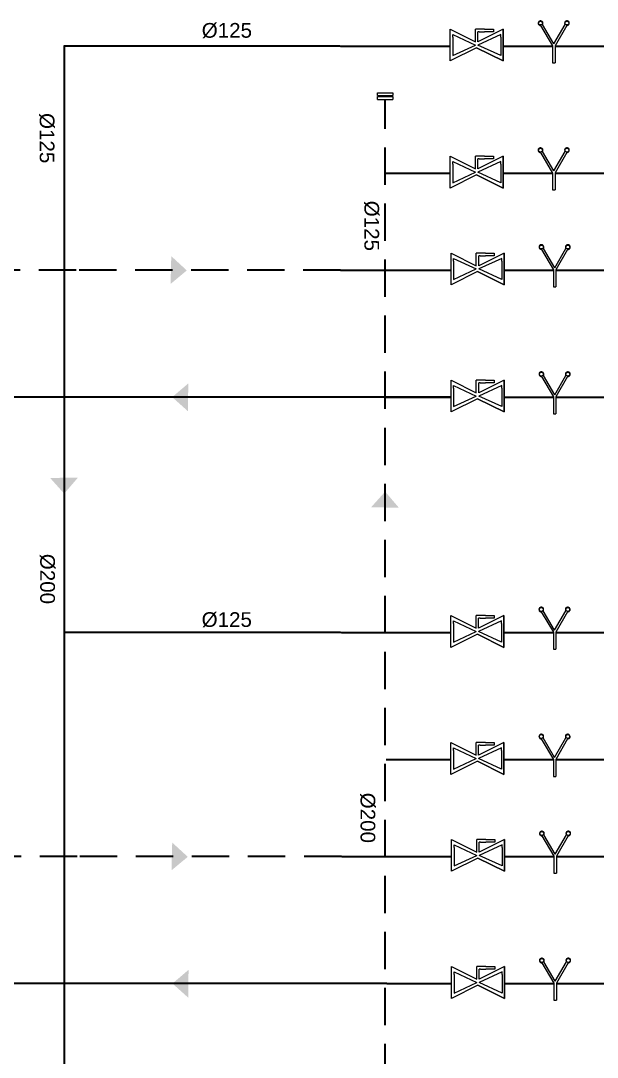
# Model space of a CAD drawing. Header units: millimetres. Extents: x -3738 to 3262, y -1370 to 2506.
# Drawn here: x 45 to 437, y -46 to 659 of the extents above; entities that cross this region are included whole.
import ezdxf

# ---------------------------------------------------------------- set-up
doc = ezdxf.new("R2010")
doc.units = ezdxf.units.MM
doc.linetypes.add('DASHEDX2', pattern=[38.1, 25.4, -12.7])
doc.styles.get("Standard").update_dxf_attribs({"font": 'arial.ttf'})

msp = doc.modelspace()

# ---------------------------------------------------------------- hatches: boundary and pattern name
h = msp.add_hatch(color=256)
h.set_gradient(color2=(0, 0, 0), tint=1)
h.paths.add_polyline_path([(146.79, 480.23), (157.82, 489.41), (147.26, 499.13), (147.04, 490.35)])
h = msp.add_hatch(color=256)
h.set_gradient(color2=(0, 0, 0), tint=1)
h.paths.add_polyline_path([(158.82, 412.59), (147.89, 403.27), (158.58, 393.68), (158.69, 402.46)])
h = msp.add_hatch(color=256)
h.set_gradient(color2=(0, 0, 0), tint=1)
h.paths.add_polyline_path([(64.88, 348.32), (74.46, 337.62), (83.79, 348.53), (75.01, 348.43)])
h = msp.add_hatch(color=256)
h.set_gradient(color2=(0, 0, 0), tint=1)
h.paths.add_polyline_path([(301.97, 328.09), (292.66, 339.02), (283.07, 328.33), (291.85, 328.22)])
h = msp.add_hatch(color=256)
h.set_gradient(color2=(0, 0, 0), tint=1)
h.paths.add_polyline_path([(147.43, 81.48), (158.47, 90.66), (147.9, 100.38), (147.68, 91.61)])
h = msp.add_hatch(color=256)
h.set_gradient(color2=(0, 0, 0), tint=1)
h.paths.add_polyline_path([(159, 13.81), (148.07, 4.5), (158.76, -5.09), (158.87, 3.69)])

# ---------------------------------------------------------------- linework, layer by layer
for p, q in [((398.28, 656), (406.52, 642.09)), ((407.32, 643.49), (399.63, 656.74)), ((407.32, 643.49), (414.95, 656.66)), ((416.09, 656.01), (408.13, 642.1)), ((336.84, 649.9), (336.84, 653.5)), ((336.84, 631.87), (336.84, 653.5)), ((336.84, 653.5), (354.05, 644.9)), ((336.84, 631.87), (336.84, 649.9)), ((338.64, 648.1), (338.64, 649.9)), ((338.64, 649.9), (354.05, 642.69)), ((354.05, 652.64), (354.05, 653.5)), ((360.27, 653.5), (354.05, 653.5)), ((354.05, 644.9), (354.05, 652.64)), ((372.89, 653.5), (355.67, 644.94)), ((355.67, 644.94), (355.67, 651.7)), ((356.66, 651.7), (355.67, 651.7)), ((371.32, 649.9), (355.67, 642.71)), ((356.66, 651.7), (360.27, 651.7)), ((360.27, 653.5), (366.27, 653.5)), ((366.27, 651.7), (360.27, 651.7)), ((366.27, 653.5), (366.27, 651.7)), ((371.32, 648.1), (371.32, 649.9)), ((372.89, 649.9), (372.89, 653.5)), ((372.89, 653.5), (372.89, 631.87)), ((372.89, 631.87), (372.89, 649.9)), ((338.64, 648.1), (338.64, 637.28)), ((338.64, 635.48), (354.05, 642.69)), ((371.32, 635.48), (355.67, 642.71)), ((371.32, 648.1), (371.32, 637.28)), ((406.52, 642.09), (406.52, 630.57)), ((408.13, 642.1), (408.13, 630.57)), ((354.86, 640.89), (336.84, 631.87)), ((354.86, 640.89), (336.84, 631.87)), ((336.84, 631.87), (336.84, 635.48)), ((338.64, 637.28), (338.64, 635.48)), ((354.86, 640.89), (372.89, 631.87)), ((372.89, 631.87), (354.86, 640.89)), ((371.32, 637.28), (371.32, 635.48)), ((372.89, 631.87), (372.89, 635.48)), ((406.52, 630.57), (408.13, 630.57)), ((336.84, 563.49), (336.84, 567.1)), ((336.84, 545.47), (336.84, 567.1)), ((336.84, 567.1), (354.05, 558.49)), ((354.05, 566.23), (354.05, 567.1)), ((360.27, 567.1), (354.05, 567.1)), ((354.05, 558.49), (354.05, 566.23)), ((372.89, 567.1), (355.67, 558.53)), ((355.67, 558.53), (355.67, 565.29)), ((356.66, 565.29), (355.67, 565.29)), ((356.66, 565.29), (360.27, 565.29)), ((360.27, 567.1), (366.27, 567.1)), ((366.27, 565.29), (360.27, 565.29)), ((366.27, 567.1), (366.27, 565.29)), ((372.89, 563.49), (372.89, 567.1)), ((372.89, 567.1), (372.89, 545.47)), ((398.28, 569.59), (406.52, 555.68)), ((407.32, 557.08), (399.63, 570.33)), ((407.32, 557.08), (414.95, 570.25)), ((416.09, 569.6), (408.13, 555.69)), ((336.84, 545.47), (336.84, 563.49)), ((338.64, 561.69), (338.64, 563.49)), ((338.64, 563.49), (354.05, 556.28)), ((338.64, 561.69), (338.64, 550.87)), ((371.32, 563.49), (355.67, 556.3)), ((371.32, 561.69), (371.32, 563.49)), ((371.32, 561.69), (371.32, 550.87)), ((372.89, 545.47), (372.89, 563.49)), ((354.86, 554.48), (336.84, 545.47)), ((354.86, 554.48), (336.84, 545.47)), ((338.64, 549.07), (354.05, 556.28)), ((338.64, 550.87), (338.64, 549.07)), ((354.86, 554.48), (372.89, 545.47)), ((372.89, 545.47), (354.86, 554.48)), ((371.32, 549.07), (355.67, 556.3)), ((371.32, 550.87), (371.32, 549.07)), ((406.52, 555.68), (406.52, 544.16)), ((408.13, 555.69), (408.13, 544.16)), ((336.84, 545.47), (336.84, 549.07)), ((372.89, 545.47), (372.89, 549.07)), ((406.52, 544.16), (408.13, 544.16)), ((337.42, 497.62), (337.42, 501.22)), ((337.42, 479.59), (337.42, 501.22)), ((337.42, 501.22), (354.64, 492.61)), ((354.64, 500.35), (354.64, 501.22)), ((360.86, 501.22), (354.64, 501.22)), ((373.47, 501.22), (356.25, 492.66)), ((360.86, 501.22), (366.86, 501.22)), ((366.86, 501.22), (366.86, 499.42)), ((373.47, 497.62), (373.47, 501.22)), ((373.47, 501.22), (373.47, 479.59)), ((398.87, 503.72), (407.11, 489.81)), ((407.91, 491.2), (400.22, 504.45)), ((407.91, 491.2), (415.54, 504.38)), ((416.68, 503.72), (408.72, 489.81)), ((337.42, 479.59), (337.42, 497.62)), ((339.23, 495.81), (339.23, 497.62)), ((339.23, 497.62), (354.64, 490.41)), ((339.23, 495.81), (339.23, 485)), ((354.64, 492.61), (354.64, 500.35)), ((356.25, 492.66), (356.25, 499.42)), ((357.25, 499.42), (356.25, 499.42)), ((371.9, 497.62), (356.25, 490.43)), ((357.25, 499.42), (360.86, 499.42)), ((366.86, 499.42), (360.86, 499.42)), ((371.9, 495.81), (371.9, 497.62)), ((371.9, 495.81), (371.9, 485)), ((373.47, 479.59), (373.47, 497.62)), ((355.45, 488.6), (337.42, 479.59)), ((355.45, 488.6), (337.42, 479.59)), ((339.23, 483.2), (354.64, 490.41)), ((355.45, 488.6), (373.47, 479.59)), ((373.47, 479.59), (355.45, 488.6)), ((371.9, 483.2), (356.25, 490.43)), ((407.11, 489.81), (407.11, 478.28)), ((408.72, 489.81), (408.72, 478.28)), ((337.42, 479.59), (337.42, 483.2)), ((339.23, 485), (339.23, 483.2)), ((371.9, 485), (371.9, 483.2)), ((373.47, 479.59), (373.47, 483.2)), ((407.11, 478.28), (408.72, 478.28)), ((398.87, 417.31), (407.11, 403.4)), ((407.91, 404.79), (400.22, 418.04)), ((407.91, 404.79), (415.54, 417.97)), ((416.68, 417.32), (408.72, 403.4)), ((337.42, 411.21), (337.42, 414.81)), ((337.42, 393.18), (337.42, 414.81)), ((337.42, 414.81), (354.64, 406.2)), ((337.42, 393.18), (337.42, 411.21)), ((339.23, 409.4), (339.23, 411.21)), ((339.23, 411.21), (354.64, 404)), ((339.23, 409.4), (339.23, 398.59)), ((354.64, 413.94), (354.64, 414.81)), ((360.86, 414.81), (354.64, 414.81)), ((354.64, 406.2), (354.64, 413.94)), ((373.47, 414.81), (356.25, 406.25)), ((356.25, 406.25), (356.25, 413.01)), ((357.25, 413.01), (356.25, 413.01)), ((371.9, 411.21), (356.25, 404.02)), ((357.25, 413.01), (360.86, 413.01)), ((360.86, 414.81), (366.86, 414.81)), ((366.86, 413.01), (360.86, 413.01)), ((366.86, 414.81), (366.86, 413.01)), ((371.9, 409.4), (371.9, 411.21)), ((371.9, 409.4), (371.9, 398.59)), ((373.47, 411.21), (373.47, 414.81)), ((373.47, 414.81), (373.47, 393.18)), ((373.47, 393.18), (373.47, 411.21)), ((355.45, 402.19), (337.42, 393.18)), ((355.45, 402.19), (337.42, 393.18)), ((339.23, 396.79), (354.64, 404)), ((355.45, 402.19), (373.47, 393.18)), ((373.47, 393.18), (355.45, 402.19)), ((371.9, 396.79), (356.25, 404.02)), ((407.11, 403.4), (407.11, 391.87)), ((408.72, 403.4), (408.72, 391.87)), ((337.42, 393.18), (337.42, 396.79)), ((339.23, 398.59), (339.23, 396.79)), ((371.9, 398.59), (371.9, 396.79)), ((373.47, 393.18), (373.47, 396.79)), ((407.11, 391.87), (408.72, 391.87)), ((337.37, 251.14), (337.37, 254.75)), ((337.37, 233.12), (337.37, 254.75)), ((337.37, 254.75), (354.59, 246.14)), ((354.59, 253.88), (354.59, 254.75)), ((360.8, 254.75), (354.59, 254.75)), ((354.59, 246.14), (354.59, 253.88)), ((373.42, 254.75), (356.2, 246.18)), ((360.8, 254.75), (366.8, 254.75)), ((366.8, 254.75), (366.8, 252.94)), ((373.42, 251.14), (373.42, 254.75)), ((373.42, 254.75), (373.42, 233.12)), ((398.81, 257.24), (407.05, 243.33)), ((407.86, 244.73), (400.17, 257.98)), ((407.86, 244.73), (415.49, 257.9)), ((416.63, 257.25), (408.67, 243.34)), ((337.37, 233.12), (337.37, 251.14)), ((339.17, 249.34), (339.17, 251.14)), ((339.17, 251.14), (354.59, 243.93)), ((339.17, 249.34), (339.17, 238.52)), ((356.2, 246.18), (356.2, 252.94)), ((357.2, 252.94), (356.2, 252.94)), ((371.85, 251.14), (356.2, 243.95)), ((357.2, 252.94), (360.8, 252.94)), ((366.8, 252.94), (360.8, 252.94)), ((371.85, 249.34), (371.85, 251.14)), ((371.85, 249.34), (371.85, 238.52)), ((373.42, 233.12), (373.42, 251.14)), ((355.4, 242.13), (337.37, 233.12)), ((355.4, 242.13), (337.37, 233.12)), ((339.17, 236.72), (354.59, 243.93)), ((355.4, 242.13), (373.42, 233.12)), ((373.42, 233.12), (355.4, 242.13)), ((371.85, 236.72), (356.2, 243.95)), ((407.05, 243.33), (407.05, 231.81)), ((408.67, 243.34), (408.67, 231.81)), ((337.37, 233.12), (337.37, 236.72)), ((339.17, 238.52), (339.17, 236.72)), ((371.85, 238.52), (371.85, 236.72)), ((373.42, 233.12), (373.42, 236.72)), ((407.05, 231.81), (408.67, 231.81)), ((398.81, 170.83), (407.05, 156.92)), ((407.86, 158.32), (400.17, 171.57)), ((407.86, 158.32), (415.49, 171.5)), ((416.63, 170.84), (408.67, 156.93)), ((337.37, 164.73), (337.37, 168.34)), ((337.37, 146.71), (337.37, 168.34)), ((337.37, 168.34), (354.59, 159.73)), ((337.37, 146.71), (337.37, 164.73)), ((339.17, 162.93), (339.17, 164.73)), ((339.17, 164.73), (354.59, 157.52)), ((339.17, 162.93), (339.17, 152.11)), ((354.59, 167.47), (354.59, 168.34)), ((360.8, 168.34), (354.59, 168.34)), ((354.59, 159.73), (354.59, 167.47)), ((373.42, 168.34), (356.2, 159.77)), ((356.2, 159.77), (356.2, 166.53)), ((357.2, 166.53), (356.2, 166.53)), ((371.85, 164.73), (356.2, 157.55)), ((357.2, 166.53), (360.8, 166.53)), ((360.8, 168.34), (366.8, 168.34)), ((366.8, 166.53), (360.8, 166.53)), ((366.8, 168.34), (366.8, 166.53)), ((371.85, 162.93), (371.85, 164.73)), ((371.85, 162.93), (371.85, 152.11)), ((373.42, 164.73), (373.42, 168.34)), ((373.42, 168.34), (373.42, 146.71)), ((373.42, 146.71), (373.42, 164.73)), ((355.4, 155.72), (337.37, 146.71)), ((355.4, 155.72), (337.37, 146.71)), ((339.17, 150.31), (354.59, 157.52)), ((355.4, 155.72), (373.42, 146.71)), ((373.42, 146.71), (355.4, 155.72)), ((371.85, 150.31), (356.2, 157.55)), ((407.05, 156.92), (407.05, 145.4)), ((408.67, 156.93), (408.67, 145.4)), ((337.37, 146.71), (337.37, 150.31)), ((339.17, 152.11), (339.17, 150.31)), ((371.85, 152.11), (371.85, 150.31)), ((373.42, 146.71), (373.42, 150.31)), ((407.05, 145.4), (408.67, 145.4)), ((337.74, 98.86), (337.74, 102.46)), ((337.74, 80.83), (337.74, 102.46)), ((337.74, 102.46), (354.96, 93.85)), ((337.74, 80.83), (337.74, 98.86)), ((339.55, 97.05), (339.55, 98.86)), ((339.55, 98.86), (354.96, 91.65)), ((354.96, 101.59), (354.96, 102.46)), ((361.18, 102.46), (354.96, 102.46)), ((354.96, 93.85), (354.96, 101.59)), ((373.8, 102.46), (356.57, 93.9)), ((356.57, 93.9), (356.57, 100.66)), ((357.57, 100.66), (356.57, 100.66)), ((372.23, 98.86), (356.57, 91.67)), ((357.57, 100.66), (361.18, 100.66)), ((361.18, 102.46), (367.18, 102.46)), ((367.18, 100.66), (361.18, 100.66)), ((367.18, 102.46), (367.18, 100.66)), ((372.23, 97.05), (372.23, 98.86)), ((373.8, 98.86), (373.8, 102.46)), ((373.8, 102.46), (373.8, 80.83)), ((373.8, 80.83), (373.8, 98.86)), ((399.19, 104.96), (407.43, 91.05)), ((408.23, 92.44), (400.54, 105.69)), ((408.23, 92.44), (415.86, 105.62)), ((417, 104.97), (409.04, 91.05)), ((339.55, 97.05), (339.55, 86.24)), ((339.55, 84.44), (354.96, 91.65)), ((372.23, 84.44), (356.57, 91.67)), ((372.23, 97.05), (372.23, 86.24)), ((355.77, 89.84), (337.74, 80.83)), ((355.77, 89.84), (337.74, 80.83)), ((339.55, 86.24), (339.55, 84.44)), ((355.77, 89.84), (373.8, 80.83)), ((373.8, 80.83), (355.77, 89.84)), ((372.23, 86.24), (372.23, 84.44)), ((407.43, 91.05), (407.43, 79.52)), ((409.04, 91.05), (409.04, 79.52)), ((337.74, 80.83), (337.74, 84.44)), ((373.8, 80.83), (373.8, 84.44)), ((407.43, 79.52), (409.04, 79.52)), ((337.74, 12.45), (337.74, 16.05)), ((337.74, -5.58), (337.74, 16.05)), ((337.74, 16.05), (354.96, 7.44)), ((354.96, 15.18), (354.96, 16.05)), ((361.18, 16.05), (354.96, 16.05)), ((354.96, 7.44), (354.96, 15.18)), ((373.8, 16.05), (356.57, 7.49)), ((356.57, 7.49), (356.57, 14.25)), ((357.57, 14.25), (356.57, 14.25)), ((357.57, 14.25), (361.18, 14.25)), ((361.18, 16.05), (367.18, 16.05)), ((367.18, 14.25), (361.18, 14.25)), ((367.18, 16.05), (367.18, 14.25)), ((373.8, 12.45), (373.8, 16.05)), ((373.8, 16.05), (373.8, -5.58)), ((399.19, 18.55), (407.43, 4.64)), ((408.23, 6.03), (400.54, 19.28)), ((408.23, 6.03), (415.86, 19.21)), ((417, 18.56), (409.04, 4.64)), ((337.74, -5.58), (337.74, 12.45)), ((339.55, 10.64), (339.55, 12.45)), ((339.55, 12.45), (354.96, 5.24)), ((339.55, 10.64), (339.55, -0.17)), ((372.23, 12.45), (356.57, 5.26)), ((372.23, 10.64), (372.23, 12.45)), ((372.23, 10.64), (372.23, -0.17)), ((373.8, -5.58), (373.8, 12.45)), ((355.77, 3.43), (337.74, -5.58)), ((355.77, 3.43), (337.74, -5.58)), ((339.55, -1.97), (354.96, 5.24)), ((355.77, 3.43), (373.8, -5.58)), ((373.8, -5.58), (355.77, 3.43)), ((372.23, -1.97), (356.57, 5.26)), ((407.43, 4.64), (407.43, -6.88)), ((409.04, 4.64), (409.04, -6.88)), ((337.74, -5.58), (337.74, -1.97)), ((339.55, -0.17), (339.55, -1.97)), ((372.23, -0.17), (372.23, -1.97)), ((373.8, -5.58), (373.8, -1.97)), ((407.43, -6.88), (409.04, -6.88))]:
    msp.add_line(p, q)
at = {"color": 1}
for p, q in [((261.85, 642.2), (74.29, 642.2)), ((74.29, 642.2), (74.29, -1325.68)), ((262.35, 641.7), (74.79, 641.7)), ((74.79, -1325.68), (74.79, 641.7)), ((261.85, 642.2), (336.84, 642.2)), ((262.35, 641.7), (336.84, 641.7)), ((372.89, 642.2), (406.46, 642.2)), ((372.89, 641.7), (406.52, 641.7)), ((408.13, 641.7), (545.2, 641.7)), ((408.19, 642.2), (466.89, 642.2)), ((287.36, 608.29), (287.36, 610.29)), ((287.36, 610.29), (297.86, 610.29)), ((287.36, 608.29), (297.86, 608.29)), ((287.36, 605.7), (287.36, 607.7)), ((287.36, 607.7), (297.86, 607.7)), ((292.36, 607.7), (292.36, 608.29)), ((292.86, 607.7), (292.86, 608.29)), ((297.86, 610.29), (297.86, 608.29)), ((297.86, 607.7), (297.86, 605.7)), ((287.36, 605.7), (297.86, 605.7)), ((292.86, 555.79), (336.84, 555.79)), ((292.86, 555.29), (336.84, 555.29)), ((372.89, 555.79), (406.46, 555.79)), ((372.89, 555.29), (406.52, 555.29)), ((408.13, 555.29), (622.8, 555.29)), ((408.19, 555.79), (466.89, 555.79)), ((262.35, 243.44), (74.79, 243.44)), ((262.35, 242.94), (74.79, 242.94)), ((262.89, 242.94), (262.35, 242.94)), ((262.39, 243.44), (337.37, 243.44)), ((262.89, 242.94), (337.37, 242.94)), ((373.42, 243.44), (406.99, 243.44)), ((373.42, 242.94), (407.05, 242.94)), ((408.67, 242.94), (545.74, 242.94)), ((408.73, 243.44), (467.42, 243.44)), ((293.39, 157.03), (337.37, 157.03)), ((293.39, 156.53), (337.37, 156.53)), ((373.42, 157.03), (406.99, 157.03)), ((373.42, 156.53), (407.05, 156.53)), ((408.67, 156.53), (623.34, 156.53)), ((408.73, 157.03), (467.42, 157.03))]:
    msp.add_line(p, q, dxfattribs=at)
at = {"color": 1, "linetype": 'DASHEDX2'}
for p, q in [((292.36, -595.4), (292.36, 605.7)), ((292.86, -595.4), (292.86, 605.7))]:
    msp.add_line(p, q, dxfattribs=at)
at = {"color": 5, "linetype": 'DASHEDX2'}
for p, q in [((82.67, 489.91), (-172.83, 489.91)), ((82.67, 489.41), (-172.83, 489.41)), ((262.35, 489.91), (82.67, 489.91)), ((262.35, 489.41), (82.67, 489.41)), ((262.35, 489.91), (336.84, 489.91)), ((262.35, 489.41), (336.84, 489.41)), ((83.21, 91.15), (-172.29, 91.15)), ((83.21, 90.65), (-172.29, 90.65)), ((262.89, 91.15), (83.21, 91.15)), ((262.89, 90.65), (83.21, 90.65))]:
    msp.add_line(p, q, dxfattribs=at)
at = {"color": 5}
for p, q in [((262.44, 489.91), (337.42, 489.91)), ((262.94, 489.41), (337.42, 489.41)), ((373.47, 489.91), (407.04, 489.91)), ((373.47, 489.41), (407.11, 489.41)), ((408.72, 489.41), (545.79, 489.41)), ((408.78, 489.91), (467.47, 489.91)), ((336.84, 403.5), (-135.6, 403.5)), ((336.84, 403), (-135.6, 403)), ((293.44, 403.5), (337.42, 403.5)), ((293.44, 403), (337.42, 403)), ((373.47, 403.5), (407.04, 403.5)), ((373.47, 403), (407.11, 403)), ((408.72, 403), (623.39, 403)), ((408.78, 403.5), (467.47, 403.5)), ((262.76, 91.15), (337.74, 91.15)), ((263.26, 90.65), (337.74, 90.65)), ((373.8, 91.15), (407.36, 91.15)), ((373.8, 90.65), (407.43, 90.65)), ((409.04, 90.65), (546.11, 90.65)), ((409.1, 91.15), (467.8, 91.15)), ((293.76, 4.74), (-135.6, 4.74)), ((293.76, 4.24), (-135.6, 4.24)), ((293.76, 4.74), (337.74, 4.74)), ((293.76, 4.24), (337.74, 4.24)), ((373.8, 4.74), (407.36, 4.74)), ((373.8, 4.24), (407.43, 4.24)), ((409.04, 4.24), (623.71, 4.24)), ((409.1, 4.74), (467.8, 4.74))]:
    msp.add_line(p, q, dxfattribs=at)
for centre in [(398.28, 657.62), (416.25, 657.62), (398.28, 571.21), (416.25, 571.21), (398.87, 505.33), (416.84, 505.33), (398.87, 418.92), (416.84, 418.92), (398.81, 258.86), (416.79, 258.86), (398.81, 172.45), (416.79, 172.45), (399.19, 106.57), (417.16, 106.57), (399.19, 20.16), (417.16, 20.16)]:
    msp.add_circle(centre, 1.29)
for centre, start, end in [((398.28, 657.62), 326.97583, 270), ((416.25, 657.62), 264.18693, 216.10842), ((398.28, 571.21), 326.97583, 273.58496), ((416.25, 571.21), 264.18693, 216.10842), ((398.87, 505.33), 326.97583, 270), ((416.84, 505.33), 264.18693, 216.10842), ((398.87, 418.92), 326.97583, 273.58496), ((416.84, 418.92), 264.18693, 216.10842), ((398.81, 258.86), 326.97583, 270), ((416.79, 258.86), 264.18693, 216.10842), ((398.81, 172.45), 326.97583, 273.58496), ((416.79, 172.45), 264.18693, 216.10842), ((399.19, 106.57), 326.97583, 270), ((417.16, 106.57), 264.18693, 216.10842), ((399.19, 20.16), 326.97583, 273.58496), ((417.16, 20.16), 264.18693, 216.10842)]:
    msp.add_arc(centre, 1.61, start, end)

# ---------------------------------------------------------------- texts
at = {"linetype": 'DASHEDX2', "char_height": 10, "attachment_point": 1}
for insert in [(167.96, 657.68), (167.9, 257.01)]:
    msp.add_mtext_dynamic_manual_height_columns('\\pxt4;%%C125', width=125.5903, gutter_width=12.5, heights=[0], dxfattribs=dict(at, insert=insert))
at = {"linetype": 'DASHEDX2', "char_height": 10, "attachment_point": 1, "rotation": 270}
for s, insert in [('\\pxt4;%%C125', (67.82, 596.45)), ('\\pxt4;%%C125', (288.56, 536.82)), ('\\pxt4;%%C200', (68.17, 296.73)), ('\\pxt4;%%C200', (285.93, 134.25))]:
    msp.add_mtext_dynamic_manual_height_columns(s, width=125.5903, gutter_width=12.5, heights=[0], dxfattribs=dict(at, insert=insert))

doc.saveas('drawing.dxf')
